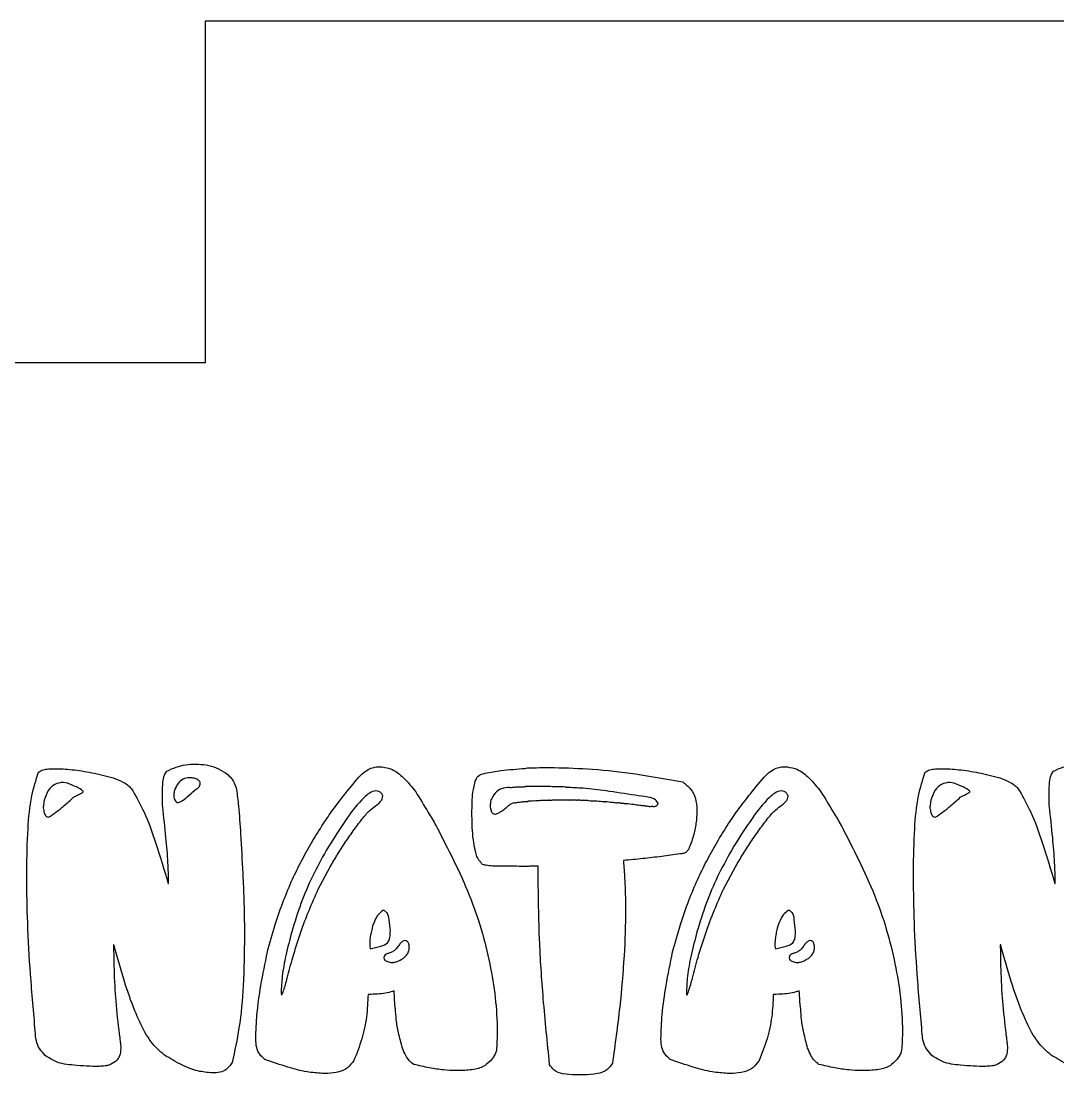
# Model space of a CAD drawing. Extents: x 2 to 748, y 2 to 398.
# Drawn here: x 75.8 to 139.3, y 286.2 to 350.7 of the extents above; entities that cross this region are included whole.
import ezdxf

# ---------------------------------------------------------------- set-up
doc = ezdxf.new("R2010")
doc.units = 0
doc.layers.add('Capa_1', color=7, linetype='CONTINUOUS')

msp = doc.modelspace()

# ---------------------------------------------------------------- linework, layer by layer
at = {"layer": 'Capa_1', "color": 7}
for p, q in [((153.543466, 350.747687), (87.06507, 350.747687)), ((87.06507, 350.747687), (87.06507, 329.808596)), ((87.06507, 329.808596), (2.372342, 329.808596)), ((86.484644, 305.208067), (86.484644, 305.208067)), ((97.636372, 305.037189), (97.908839, 305.037189)), ((97.636372, 305.037189), (97.636372, 305.037189)), ((107.878248, 304.993092), (108.44751, 304.993092)), ((107.878248, 304.993077), (107.878248, 304.993092)), ((122.469873, 305.037189), (122.742343, 305.037189)), ((122.469873, 305.037189), (122.469873, 305.037189)), ((78.636596, 304.045001), (78.368992, 304.083587)), ((86.761979, 303.984367), (86.761979, 304.089099)), ((105.752024, 303.752858), (105.7131, 303.774907)), ((106.593748, 303.796956), (106.593756, 303.796956)), ((106.70079, 303.824532), (106.657, 303.796956)), ((106.657, 303.796956), (106.657, 303.824532)), ((107.897703, 303.824532), (106.70079, 303.824532)), ((109.182193, 303.796956), (109.182193, 303.774907)), ((132.974486, 304.045001), (132.706884, 304.083587)), ((84.446002, 303.251252), (84.446002, 303.438666)), ((85.146633, 303.262276), (85.146633, 303.262276)), ((107.080306, 302.942587), (107.20681, 302.964636)), ((107.226272, 302.942587), (107.333314, 302.964636)), ((107.333314, 302.964636), (107.52307, 302.964636)), ((107.52307, 302.964636), (107.561994, 302.986685)), ((107.561994, 302.986685), (107.561994, 302.964636)), ((107.561994, 302.964636), (107.605784, 302.986685)), ((107.625246, 302.964636), (107.669036, 302.986685)), ((107.669036, 302.986685), (108.068007, 302.986685)), ((108.491292, 303.014261), (109.352486, 303.014261)), ((109.371948, 302.986685), (109.415738, 303.014261)), ((109.415738, 303.014261), (109.459528, 303.014261)), ((109.47899, 302.986685), (109.52278, 303.014261)), ((109.52278, 303.014261), (109.814709, 303.014261)), ((109.834171, 302.986685), (109.877961, 303.014261)), ((110.194218, 302.986685), (110.194218, 303.014261)), ((110.194218, 303.014261), (110.238008, 302.986685)), ((110.238008, 302.986685), (110.447223, 302.986685)), ((110.486147, 302.986685), (110.573727, 302.964636)), ((138.783891, 303.251252), (138.783891, 303.438666)), ((77.142886, 302.523649), (77.142886, 302.523649)), ((85.32179, 302.859889), (85.409369, 302.859889)), ((106.024494, 302.843353), (106.024494, 302.821304)), ((106.404003, 302.892963), (106.404003, 302.870914)), ((106.866223, 302.942587), (106.866223, 302.915011)), ((106.866223, 302.915011), (106.910013, 302.942587)), ((106.910013, 302.942587), (107.080306, 302.942587)), ((111.580884, 302.915026), (111.580884, 302.892978)), ((112.300964, 302.821319), (112.339888, 302.843368)), ((112.636686, 302.79927), (112.675607, 302.821319)), ((112.782649, 302.771709), (112.826439, 302.799255)), ((113.921176, 302.655938), (113.921176, 302.677987)), ((113.921176, 302.677987), (114.067142, 302.628377)), ((114.067142, 302.628377), (114.067142, 302.655953)), ((114.339609, 302.606347), (114.383399, 302.628395)), ((114.383399, 302.628395), (114.422323, 302.606347)), ((114.826159, 302.771709), (114.826159, 302.799255)), ((117.200544, 302.413405), (117.200544, 302.319698)), ((131.480778, 302.523649), (131.480778, 302.523649)), ((104.827581, 302.132286), (104.866505, 302.132286)), ((112.699956, 299.293526), (112.699956, 299.26595)), ((76.130877, 298.268265), (76.130877, 298.670652)), ((93.992099, 297.529638), (94.731655, 298.913188)), ((107.479277, 297.766647), (107.479277, 298.957271)), ((118.825603, 297.529638), (119.565159, 298.913188)), ((130.468742, 298.268265), (130.468742, 298.670652)), ((84.801196, 297.882415), (84.825511, 297.882415)), ((84.825511, 297.882415), (84.825511, 297.954073)), ((139.139059, 297.882415), (139.1634, 297.882415)), ((139.1634, 297.882415), (139.1634, 297.954073)), ((81.478046, 294.117616), (81.453732, 294.117616)), ((81.453732, 294.117616), (81.453732, 294.023909)), ((97.149822, 294.189274), (97.149822, 294.045958)), ((97.149835, 294.189274), (97.149822, 294.189274)), ((97.149822, 294.045958), (97.174163, 293.880592)), ((121.983312, 294.189274), (121.983325, 294.189274)), ((121.983325, 294.189274), (121.983325, 294.045958)), ((121.983325, 294.045958), (122.00764, 293.880592)), ((135.815938, 294.117616), (135.791597, 294.117616)), ((135.791597, 294.117616), (135.791597, 294.023909)), ((98.020747, 293.351428), (98.020747, 293.329379)), ((98.020747, 293.351428), (98.020747, 293.351428)), ((122.854248, 293.351428), (122.854248, 293.329379)), ((122.854248, 293.351428), (122.854248, 293.351428)), ((91.719912, 291.163103), (91.719925, 291.163103)), ((91.719925, 291.163103), (91.739387, 291.063884)), ((91.739387, 291.063884), (91.763701, 291.063884)), ((97.232536, 291.091445), (97.047645, 291.091445)), ((116.553415, 291.163103), (116.553429, 291.163103)), ((116.553429, 291.163103), (116.572891, 291.063884)), ((116.572891, 291.063884), (116.597205, 291.063884)), ((122.066037, 291.091445), (121.881149, 291.091445)), ((90.162965, 288.346392), (90.162965, 288.368441)), ((114.996469, 288.346392), (114.996469, 288.368441)), ((87.623171, 286.273824), (87.496669, 286.273824)), ((94.580839, 286.246263), (94.24512, 286.246263)), ((102.750012, 286.417138), (102.433755, 286.417138)), ((119.41434, 286.246263), (119.078621, 286.246263)), ((127.583513, 286.417138), (127.267256, 286.417138)), ((110.27694, 286.15254), (109.770927, 286.15254))]:
    msp.add_line(p, q, dxfattribs=at)
for points, knots in [([(76.846104, 304.706461), (76.913244, 304.750734), (77.073246, 304.856243), (77.413255, 304.908406), (78.032498, 304.93596), (78.953902, 304.870996), (80.164263, 304.687867), (80.996748, 304.479651), (81.434269, 304.37022)], [0, 0, 0, 0, 0.239029, 0.569634, 1.008719, 2.106788, 3.32734, 4.679403, 4.679403, 4.679403, 4.679403]), ([(84.718469, 304.77812), (84.905463, 304.8639), (85.276287, 305.03401), (85.874995, 305.18015), (86.280847, 305.198735), (86.484644, 305.208067)], [0, 0, 0, 0, 0.616348, 1.222266, 1.833404, 1.833404, 1.833404, 1.833404]), ([(86.484644, 305.208067), (86.702094, 305.196819), (87.131802, 305.17459), (87.758479, 304.994476), (88.131326, 304.784539), (88.318939, 304.6789)], [0, 0, 0, 0, 0.651931, 1.288298, 1.932836, 1.932836, 1.932836, 1.932836]), ([(96.604887, 304.535583), (96.723101, 304.632798), (96.939657, 304.810887), (97.290697, 304.997691), (97.5273, 305.024726), (97.636372, 305.037189)], [0, 0, 0, 0, 0.459579, 0.841906, 1.168895, 1.168895, 1.168895, 1.168895]), ([(97.908839, 305.037189), (98.12439, 304.995592), (98.623797, 304.899215), (99.314747, 304.30866), (99.733431, 303.799956), (99.971812, 303.510322)], [0, 0, 0, 0, 0.649652, 1.505169, 2.636255, 2.636255, 2.636255, 2.636255]), ([(103.60634, 299.960483), (103.567417, 300.158981), (103.47938, 300.607942), (103.429127, 301.374929), (103.408742, 302.284278), (103.431967, 303.200903), (103.542398, 303.932131), (103.736836, 304.521619), (104.410229, 304.697337), (105.352595, 304.837289), (106.180168, 304.903419), (106.681335, 304.943467)], [0, 0, 0, 0, 0.606383, 1.371516, 2.299633, 3.342895, 4.092278, 4.575543, 5.044755, 6.019696, 7.516631, 7.516631, 7.516631, 7.516631]), ([(106.681335, 304.943467), (106.725565, 304.952689), (106.900292, 304.989117), (107.302894, 304.981454), (107.656998, 304.988607), (107.878248, 304.993077)], [0, 0, 0, 0, 0.13534, 0.534654, 1.199653, 1.199653, 1.199653, 1.199653]), ([(108.44751, 304.993092), (109.232086, 304.971541), (110.899001, 304.925753), (113.534598, 304.613653), (115.371234, 304.284597), (116.339351, 304.111148)], [0, 0, 0, 0, 2.353699, 5.000689, 7.951224, 7.951224, 7.951224, 7.951224]), ([(121.438388, 304.535583), (121.556602, 304.632798), (121.773159, 304.810887), (122.124199, 304.997691), (122.360802, 305.024726), (122.469873, 305.037189)], [0, 0, 0, 0, 0.459579, 0.841907, 1.168895, 1.168895, 1.168895, 1.168895]), ([(122.742343, 305.037189), (122.957894, 304.995592), (123.457299, 304.899214), (124.148248, 304.30866), (124.566932, 303.799956), (124.805313, 303.510322)], [0, 0, 0, 0, 0.649651, 1.505167, 2.636253, 2.636253, 2.636253, 2.636253]), ([(131.18397, 304.706461), (131.251109, 304.750734), (131.41111, 304.856243), (131.751118, 304.908406), (132.370361, 304.93596), (133.291765, 304.870996), (134.502127, 304.687867), (135.334613, 304.479651), (135.772135, 304.37022)], [0, 0, 0, 0, 0.239028, 0.569632, 1.008717, 2.106786, 3.327338, 4.679403, 4.679403, 4.679403, 4.679403]), ([(139.056361, 304.77812), (139.243355, 304.8639), (139.614178, 305.03401), (140.212886, 305.18015), (140.618739, 305.198735), (140.822536, 305.208067)], [0, 0, 0, 0, 0.616347, 1.222265, 1.833404, 1.833404, 1.833404, 1.833404]), ([(76.130877, 298.670652), (76.145928, 299.529876), (76.172798, 301.06375), (76.353341, 303.102524), (76.699102, 304.227971), (76.846104, 304.706461)], [0, 0, 0, 0, 2.5803, 4.606313, 6.104753, 6.104753, 6.104753, 6.104753]), ([(81.434269, 304.37022), (81.63077, 304.287547), (81.975094, 304.142679), (82.410461, 303.888468), (82.569278, 303.657172), (82.636048, 303.559932)], [0, 0, 0, 0, 0.642239, 1.125382, 1.475846, 1.475846, 1.475846, 1.475846]), ([(84.446002, 303.438666), (84.452538, 303.653452), (84.463659, 304.018957), (84.516602, 304.495021), (84.662161, 304.699153), (84.718469, 304.77812)], [0, 0, 0, 0, 0.649302, 1.10493, 1.392387, 1.392387, 1.392387, 1.392387]), ([(86.761979, 304.089099), (86.716001, 304.145109), (86.618636, 304.263716), (86.374814, 304.348987), (86.066657, 304.380146), (85.694702, 304.312102), (85.359845, 304.013866), (85.247248, 303.738411), (85.185558, 303.587492)], [0, 0, 0, 0, 0.213794, 0.452732, 0.746264, 1.144968, 1.545074, 2.029935, 2.029935, 2.029935, 2.029935]), ([(88.318939, 304.6789), (88.422811, 304.589965), (88.630491, 304.412151), (88.860337, 304.05715), (88.946293, 303.790432), (88.990377, 303.653639)], [0, 0, 0, 0, 0.408769, 0.817288, 1.247401, 1.247401, 1.247401, 1.247401]), ([(94.308369, 301.559022), (94.499383, 301.841194), (94.924619, 302.469368), (95.69865, 303.457017), (96.286121, 304.156201), (96.604887, 304.535583)], [0, 0, 0, 0, 1.021994, 2.275164, 3.761808, 3.761808, 3.761808, 3.761808]), ([(119.141873, 301.559022), (119.332887, 301.841194), (119.758121, 302.469368), (120.532152, 303.457018), (121.119622, 304.156201), (121.438388, 304.535583)], [0, 0, 0, 0, 1.021993, 2.275162, 3.761806, 3.761806, 3.761806, 3.761806]), ([(130.468742, 298.670652), (130.483793, 299.529876), (130.510663, 301.06375), (130.691206, 303.102524), (131.036968, 304.227971), (131.18397, 304.706461)], [0, 0, 0, 0, 2.5803, 4.606313, 6.104753, 6.104753, 6.104753, 6.104753]), ([(135.772135, 304.37022), (135.968635, 304.287547), (136.312959, 304.142679), (136.748325, 303.888467), (136.907143, 303.657172), (136.973913, 303.559932)], [0, 0, 0, 0, 0.642238, 1.125381, 1.475846, 1.475846, 1.475846, 1.475846]), ([(138.783891, 303.438666), (138.790427, 303.653452), (138.801549, 304.018957), (138.854492, 304.495021), (139.000052, 304.699153), (139.056361, 304.77812)], [0, 0, 0, 0, 0.649302, 1.104931, 1.392388, 1.392388, 1.392388, 1.392388]), ([(78.368992, 304.083587), (78.190476, 304.061736), (77.831586, 304.017808), (77.403333, 303.580505), (77.276459, 303.201982), (77.206138, 302.992182)], [0, 0, 0, 0, 0.526125, 1.057726, 1.718754, 1.718754, 1.718754, 1.718754]), ([(78.996643, 303.168569), (79.11189, 303.226201), (79.297559, 303.319049), (79.477939, 303.422533), (79.649399, 303.517166), (79.398768, 303.686624), (79.129749, 303.826648), (78.824391, 303.961851), (78.636596, 304.045001)], [0, 0, 0, 0, 0.376781, 0.607012, 0.691888, 0.849998, 1.218159, 1.806259, 1.806259, 1.806259, 1.806259]), ([(85.409369, 302.859889), (85.484111, 302.884538), (85.693436, 302.953571), (86.020398, 303.240083), (86.274761, 303.475086), (86.42626, 303.615053)], [0, 0, 0, 0, 0.234476, 0.656684, 1.278513, 1.278513, 1.278513, 1.278513]), ([(86.42626, 303.615053), (86.48988, 303.650768), (86.601574, 303.71347), (86.734072, 303.838867), (86.753358, 303.939416), (86.761979, 303.984367)], [0, 0, 0, 0, 0.220161, 0.386527, 0.521031, 0.521031, 0.521031, 0.521031]), ([(88.990377, 303.653639), (89.032241, 303.314587), (89.144406, 302.406173), (89.250879, 300.687471), (89.325998, 299.310041), (89.369886, 298.505289)], [0, 0, 0, 0, 1.024711, 2.745484, 5.163585, 5.163585, 5.163585, 5.163585]), ([(105.7131, 303.774907), (105.544226, 303.760807), (105.220017, 303.733736), (104.794151, 303.436732), (104.65024, 303.141762), (104.574573, 302.98667)], [0, 0, 0, 0, 0.501819, 0.963406, 1.475204, 1.475204, 1.475204, 1.475204]), ([(106.593756, 303.796956), (106.504179, 303.795941), (106.320946, 303.793864), (106.040189, 303.778777), (105.849466, 303.761623), (105.752024, 303.752858)], [0, 0, 0, 0, 0.268728, 0.54969, 0.843185, 0.843185, 0.843185, 0.843185]), ([(106.657, 303.824532), (106.649036, 303.81923), (106.634701, 303.809686), (106.613444, 303.799366), (106.59977, 303.797693), (106.593748, 303.796956)], [0, 0, 0, 0, 0.02875, 0.05175, 0.069852, 0.069852, 0.069852, 0.069852]), ([(109.16273, 303.796956), (108.991184, 303.802287), (108.679115, 303.811985), (108.257429, 303.822077), (108.00727, 303.823784), (107.897703, 303.824532)], [0, 0, 0, 0, 0.514888, 0.936665, 1.26537, 1.26537, 1.26537, 1.26537]), ([(109.182193, 303.774907), (109.178375, 303.77523), (109.171183, 303.77584), (109.163328, 303.785193), (109.162945, 303.792737), (109.16273, 303.796956)], [0, 0, 0, 0, 0.011086, 0.02089, 0.033328, 0.033328, 0.033328, 0.033328]), ([(109.206507, 303.774907), (109.206162, 303.77922), (109.205515, 303.787295), (109.19524, 303.796258), (109.186857, 303.796706), (109.182193, 303.796956)], [0, 0, 0, 0, 0.012544, 0.023485, 0.037213, 0.037213, 0.037213, 0.037213]), ([(113.415166, 303.295349), (112.820865, 303.387169), (111.7615, 303.550842), (110.358386, 303.7287), (109.547223, 303.761239), (109.206507, 303.774907)], [0, 0, 0, 0, 1.804336, 3.2163, 4.238904, 4.238904, 4.238904, 4.238904]), ([(116.339351, 304.111148), (116.510826, 303.973485), (116.848681, 303.702252), (117.153351, 303.088948), (117.184361, 302.645057), (117.200544, 302.413405)], [0, 0, 0, 0, 0.653994, 1.288553, 1.981151, 1.981151, 1.981151, 1.981151]), ([(132.706884, 304.083587), (132.528368, 304.061736), (132.169478, 304.017808), (131.741225, 303.580505), (131.614351, 303.201982), (131.54403, 302.992182)], [0, 0, 0, 0, 0.526125, 1.057726, 1.718754, 1.718754, 1.718754, 1.718754]), ([(133.334532, 303.168569), (133.44978, 303.226201), (133.635449, 303.319049), (133.81583, 303.422533), (133.987291, 303.517166), (133.73666, 303.686624), (133.46764, 303.826648), (133.162281, 303.961851), (132.974486, 304.045001)], [0, 0, 0, 0, 0.376782, 0.607014, 0.69189, 0.850001, 1.218162, 1.806264, 1.806264, 1.806264, 1.806264]), ([(77.206138, 302.992182), (77.19385, 302.930852), (77.171243, 302.81802), (77.148246, 302.661619), (77.144546, 302.566373), (77.142886, 302.523649)], [0, 0, 0, 0, 0.187671, 0.345265, 0.473462, 0.473462, 0.473462, 0.473462]), ([(77.468877, 301.944872), (77.620052, 302.045133), (77.952568, 302.265661), (78.459116, 302.679823), (78.808333, 302.997348), (78.996643, 303.168569)], [0, 0, 0, 0, 0.543936, 1.19641, 1.960013, 1.960013, 1.960013, 1.960013]), ([(82.636048, 303.559932), (82.86998, 303.141337), (83.433747, 302.132542), (84.110106, 300.209358), (84.551698, 298.722493), (84.801196, 297.882415)], [0, 0, 0, 0, 1.436532, 3.461983, 6.092736, 6.092736, 6.092736, 6.092736]), ([(84.465464, 302.584283), (84.461494, 302.645715), (84.452742, 302.781138), (84.447145, 303.003582), (84.446402, 303.164486), (84.446002, 303.251252)], [0, 0, 0, 0, 0.184667, 0.407085, 0.667389, 0.667389, 0.667389, 0.667389]), ([(85.185558, 303.587492), (85.177952, 303.546123), (85.163767, 303.468962), (85.149777, 303.360385), (85.147622, 303.293135), (85.146633, 303.262276)], [0, 0, 0, 0, 0.126195, 0.235375, 0.327958, 0.327958, 0.327958, 0.327958]), ([(85.146633, 303.262276), (85.149851, 303.206915), (85.155906, 303.102737), (85.215257, 302.958015), (85.286627, 302.892277), (85.32179, 302.859889)], [0, 0, 0, 0, 0.165897, 0.312183, 0.454248, 0.454248, 0.454248, 0.454248]), ([(97.952616, 303.251252), (97.925371, 303.312046), (97.873964, 303.426756), (97.715766, 303.541222), (97.309703, 303.603827), (96.568251, 302.973726), (95.616757, 301.747287), (94.907117, 300.602245), (94.47865, 299.910889)], [0, 0, 0, 0, 0.196908, 0.371539, 0.560114, 1.386035, 2.971458, 5.387428, 5.387428, 5.387428, 5.387428]), ([(97.592569, 302.700036), (97.661898, 302.758004), (97.787247, 302.862811), (97.924601, 303.052214), (97.94377, 303.188406), (97.952616, 303.251252)], [0, 0, 0, 0, 0.271607, 0.491069, 0.679112, 0.679112, 0.679112, 0.679112]), ([(99.971812, 303.510322), (100.227447, 303.085126), (100.639717, 302.399405), (101.119993, 301.622591), (101.307874, 301.251163), (101.358478, 301.151122)], [0, 0, 0, 0, 1.488737, 2.400918, 2.737175, 2.737175, 2.737175, 2.737175]), ([(104.574573, 302.98667), (104.566027, 302.940817), (104.550133, 302.855539), (104.534355, 302.735924), (104.531903, 302.662099), (104.530784, 302.628377)], [0, 0, 0, 0, 0.139936, 0.260255, 0.361429, 0.361429, 0.361429, 0.361429]), ([(107.20681, 302.964636), (107.210627, 302.964313), (107.21782, 302.963703), (107.225675, 302.95435), (107.226058, 302.946806), (107.226272, 302.942587)], [0, 0, 0, 0, 0.011086, 0.02089, 0.033328, 0.033328, 0.033328, 0.033328]), ([(107.605784, 302.986685), (107.609601, 302.986361), (107.616793, 302.985752), (107.624649, 302.976399), (107.625032, 302.968855), (107.625246, 302.964636)], [0, 0, 0, 0, 0.011086, 0.02089, 0.033328, 0.033328, 0.033328, 0.033328]), ([(108.068007, 302.986685), (108.078279, 302.987429), (108.09819, 302.988871), (108.127639, 302.995627), (108.14479, 303.017218), (108.164606, 303.012694), (108.17425, 303.001517), (108.174754, 302.992005), (108.175035, 302.986685)], [0, 0, 0, 0, 0.030967, 0.06003, 0.08878, 0.102631, 0.114886, 0.130442, 0.130442, 0.130442, 0.130442]), ([(108.175035, 302.986685), (108.217713, 302.992017), (108.295389, 303.001722), (108.400852, 303.011816), (108.463706, 303.013515), (108.491292, 303.014261)], [0, 0, 0, 0, 0.129038, 0.234857, 0.317626, 0.317626, 0.317626, 0.317626]), ([(109.352486, 303.014261), (109.35638, 303.013741), (109.364173, 303.012702), (109.371446, 303.000771), (109.371764, 302.99185), (109.371948, 302.986685)], [0, 0, 0, 0, 0.011238, 0.022489, 0.037961, 0.037961, 0.037961, 0.037961]), ([(109.459528, 303.014261), (109.463422, 303.013741), (109.471215, 303.012702), (109.478487, 303.000771), (109.478806, 302.99185), (109.47899, 302.986685)], [0, 0, 0, 0, 0.011238, 0.022489, 0.037961, 0.037961, 0.037961, 0.037961]), ([(109.814709, 303.014261), (109.818603, 303.013741), (109.826396, 303.012702), (109.833668, 303.000771), (109.833987, 302.99185), (109.834171, 302.986685)], [0, 0, 0, 0, 0.011238, 0.022489, 0.037961, 0.037961, 0.037961, 0.037961]), ([(109.877961, 303.014261), (109.881821, 303.013679), (109.889546, 303.012514), (109.89739, 303.001639), (109.894019, 302.975008), (109.923384, 303.004712), (109.942196, 303.010834), (109.9928, 303.021236), (110.059849, 302.996949), (110.137849, 302.990354), (110.179074, 302.987671), (110.194218, 302.986685)], [0, 0, 0, 0, 0.011238, 0.022489, 0.037961, 0.06856, 0.09156, 0.107534, 0.218879, 0.297268, 0.342783, 0.342783, 0.342783, 0.342783]), ([(110.447223, 302.986685), (110.450971, 302.986284), (110.458033, 302.985528), (110.466854, 302.977262), (110.463069, 302.961049), (110.478385, 302.966346), (110.485334, 302.974679), (110.485855, 302.982379), (110.486147, 302.986685)], [0, 0, 0, 0, 0.011086, 0.02089, 0.033328, 0.044415, 0.054218, 0.066657, 0.066657, 0.066657, 0.066657]), ([(110.573727, 302.964636), (110.628335, 302.96296), (110.790619, 302.957978), (111.113301, 302.939573), (111.381403, 302.92422), (111.54196, 302.915026)], [0, 0, 0, 0, 0.163898, 0.487066, 0.969537, 0.969537, 0.969537, 0.969537]), ([(114.826159, 302.799255), (114.779552, 302.877929), (114.645449, 303.104295), (114.086351, 303.200132), (113.670456, 303.259133), (113.415166, 303.295349)], [0, 0, 0, 0, 0.265574, 0.764129, 1.556605, 1.556605, 1.556605, 1.556605]), ([(122.78612, 303.251252), (122.758875, 303.312046), (122.707468, 303.426756), (122.54927, 303.541222), (122.143207, 303.603827), (121.401755, 302.973726), (120.45026, 301.747287), (119.740621, 300.602245), (119.312154, 299.910889)], [0, 0, 0, 0, 0.196908, 0.371539, 0.560114, 1.386035, 2.971458, 5.387428, 5.387428, 5.387428, 5.387428]), ([(122.426073, 302.700036), (122.495402, 302.758004), (122.62075, 302.862811), (122.758105, 303.052214), (122.777274, 303.188406), (122.78612, 303.251252)], [0, 0, 0, 0, 0.271607, 0.491069, 0.679112, 0.679112, 0.679112, 0.679112]), ([(124.805313, 303.510322), (125.060949, 303.085126), (125.473219, 302.399405), (125.953497, 301.622591), (126.141377, 301.251163), (126.191982, 301.151122)], [0, 0, 0, 0, 1.488738, 2.400919, 2.737176, 2.737176, 2.737176, 2.737176]), ([(131.54403, 302.992182), (131.531742, 302.930852), (131.509135, 302.81802), (131.486138, 302.661619), (131.482438, 302.566373), (131.480778, 302.523649)], [0, 0, 0, 0, 0.187671, 0.345265, 0.473462, 0.473462, 0.473462, 0.473462]), ([(131.806766, 301.944872), (131.957942, 302.045133), (132.290458, 302.265661), (132.797007, 302.679823), (133.146222, 302.997348), (133.334532, 303.168569)], [0, 0, 0, 0, 0.543937, 1.196411, 1.960013, 1.960013, 1.960013, 1.960013]), ([(136.973913, 303.559932), (137.207845, 303.141337), (137.77161, 302.132542), (138.447969, 300.209357), (138.88956, 298.722493), (139.139059, 297.882415)], [0, 0, 0, 0, 1.436532, 3.461982, 6.092735, 6.092735, 6.092735, 6.092735]), ([(138.803353, 302.584283), (138.799383, 302.645715), (138.790631, 302.781138), (138.785034, 303.003582), (138.784292, 303.164486), (138.783891, 303.251252)], [0, 0, 0, 0, 0.184667, 0.407085, 0.667389, 0.667389, 0.667389, 0.667389]), ([(77.142886, 302.523649), (77.159329, 302.417497), (77.18686, 302.23976), (77.285085, 301.997781), (77.41402, 301.960664), (77.468877, 301.944872)], [0, 0, 0, 0, 0.328346, 0.549769, 0.713738, 0.713738, 0.713738, 0.713738]), ([(84.825511, 297.954073), (84.815704, 298.353573), (84.793232, 299.269033), (84.661199, 300.812885), (84.534996, 301.955019), (84.465464, 302.584283)], [0, 0, 0, 0, 1.198643, 2.746705, 4.646098, 4.646098, 4.646098, 4.646098]), ([(96.205903, 301.200732), (96.380539, 301.438093), (96.689468, 301.85798), (97.138856, 302.381982), (97.458902, 302.606335), (97.592569, 302.700036)], [0, 0, 0, 0, 0.885253, 1.566, 2.054215, 2.054215, 2.054215, 2.054215]), ([(104.530784, 302.628377), (104.543031, 302.536983), (104.563677, 302.382905), (104.658228, 302.173543), (104.775558, 302.14496), (104.827581, 302.132286)], [0, 0, 0, 0, 0.280963, 0.473662, 0.627163, 0.627163, 0.627163, 0.627163]), ([(104.866505, 302.132286), (104.901016, 302.142673), (105.002826, 302.173315), (105.182001, 302.28869), (105.328452, 302.383869), (105.416305, 302.440966)], [0, 0, 0, 0, 0.107777, 0.317953, 0.633062, 0.633062, 0.633062, 0.633062]), ([(105.416305, 302.440966), (105.495191, 302.516867), (105.632187, 302.648681), (105.833251, 302.803085), (105.968907, 302.831648), (106.024494, 302.843353)], [0, 0, 0, 0, 0.329991, 0.573075, 0.74183, 0.74183, 0.74183, 0.74183]), ([(106.024494, 302.821304), (106.048589, 302.827459), (106.114273, 302.844239), (106.241283, 302.866175), (106.34381, 302.883053), (106.404003, 302.892963)], [0, 0, 0, 0, 0.074587, 0.203325, 0.386367, 0.386367, 0.386367, 0.386367]), ([(106.404003, 302.870914), (106.436807, 302.880006), (106.517348, 302.90233), (106.666654, 302.912282), (106.781399, 302.914021), (106.846761, 302.915011)], [0, 0, 0, 0, 0.101919, 0.250235, 0.446538, 0.446538, 0.446538, 0.446538]), ([(106.846761, 302.915011), (106.846945, 302.920176), (106.847264, 302.929097), (106.854536, 302.941028), (106.862329, 302.942068), (106.866223, 302.942587)], [0, 0, 0, 0, 0.015472, 0.026723, 0.037961, 0.037961, 0.037961, 0.037961]), ([(111.54196, 302.915026), (111.542251, 302.91072), (111.542773, 302.90302), (111.549722, 302.894687), (111.565037, 302.889391), (111.561252, 302.905603), (111.570074, 302.913869), (111.577136, 302.914625), (111.580884, 302.915026)], [0, 0, 0, 0, 0.012439, 0.022242, 0.033328, 0.045767, 0.05557, 0.066657, 0.066657, 0.066657, 0.066657]), ([(111.580884, 302.892978), (111.585549, 302.893227), (111.593931, 302.893676), (111.604206, 302.902638), (111.604853, 302.910713), (111.605198, 302.915026)], [0, 0, 0, 0, 0.013728, 0.024669, 0.037213, 0.037213, 0.037213, 0.037213]), ([(111.605198, 302.915026), (111.733878, 302.899461), (111.939946, 302.874535), (112.173687, 302.852176), (112.275253, 302.827553), (112.300964, 302.821319)], [0, 0, 0, 0, 0.389114, 0.62313, 0.702451, 0.702451, 0.702451, 0.702451]), ([(112.339888, 302.843368), (112.37327, 302.842395), (112.439995, 302.84045), (112.539559, 302.825623), (112.604219, 302.808079), (112.636686, 302.79927)], [0, 0, 0, 0, 0.100134, 0.200152, 0.301024, 0.301024, 0.301024, 0.301024]), ([(112.675607, 302.821319), (112.695071, 302.820671), (112.72735, 302.819597), (112.773275, 302.805405), (112.779817, 302.781889), (112.782649, 302.771709)], [0, 0, 0, 0, 0.059723, 0.099049, 0.129067, 0.129067, 0.129067, 0.129067]), ([(112.826439, 302.799255), (112.830262, 302.798657), (112.83791, 302.797459), (112.846379, 302.786896), (112.841227, 302.767867), (112.858317, 302.774096), (112.864595, 302.784881), (112.865082, 302.793985), (112.865363, 302.799255)], [0, 0, 0, 0, 0.011237, 0.02248, 0.037935, 0.049172, 0.060415, 0.07587, 0.07587, 0.07587, 0.07587]), ([(112.865363, 302.799255), (113.021256, 302.77939), (113.294586, 302.744559), (113.646715, 302.697978), (113.842458, 302.667996), (113.921176, 302.655938)], [0, 0, 0, 0, 0.471465, 0.82663, 1.065532, 1.065532, 1.065532, 1.065532]), ([(114.067142, 302.655953), (114.084358, 302.650511), (114.130948, 302.635785), (114.222656, 302.621961), (114.296372, 302.612119), (114.339609, 302.606347)], [0, 0, 0, 0, 0.05411, 0.146426, 0.277381, 0.277381, 0.277381, 0.277381]), ([(114.422323, 302.606347), (114.431188, 302.610801), (114.449044, 302.619773), (114.479001, 302.626574), (114.502793, 302.629383), (114.520925, 302.627412), (114.528763, 302.618125), (114.529149, 302.610571), (114.529365, 302.606347)], [0, 0, 0, 0, 0.029677, 0.059781, 0.091232, 0.102318, 0.112122, 0.12456, 0.12456, 0.12456, 0.12456]), ([(114.529365, 302.606347), (114.57268, 302.609198), (114.653893, 302.614545), (114.764263, 302.673356), (114.805402, 302.738726), (114.826159, 302.771709)], [0, 0, 0, 0, 0.129435, 0.242686, 0.358026, 0.358026, 0.358026, 0.358026]), ([(117.200544, 302.319698), (117.188928, 302.069872), (117.16496, 301.554386), (116.989803, 300.768104), (116.798535, 300.250718), (116.699397, 299.982547)], [0, 0, 0, 0, 0.749274, 1.546033, 2.403396, 2.403396, 2.403396, 2.403396]), ([(121.039404, 301.200732), (121.214041, 301.438093), (121.522971, 301.85798), (121.97236, 302.381982), (122.292406, 302.606335), (122.426073, 302.700036)], [0, 0, 0, 0, 0.885254, 1.566002, 2.054217, 2.054217, 2.054217, 2.054217]), ([(131.480778, 302.523649), (131.497221, 302.417497), (131.524751, 302.23976), (131.622975, 301.997782), (131.75191, 301.960664), (131.806766, 301.944872)], [0, 0, 0, 0, 0.328346, 0.549769, 0.713736, 0.713736, 0.713736, 0.713736]), ([(139.1634, 297.954073), (139.153594, 298.353573), (139.131122, 299.269033), (138.999088, 300.812885), (138.872885, 301.955019), (138.803353, 302.584283)], [0, 0, 0, 0, 1.198643, 2.746705, 4.646098, 4.646098, 4.646098, 4.646098]), ([(92.415691, 298.147), (92.590918, 298.513702), (92.953099, 299.271643), (93.588152, 300.408911), (94.063315, 301.167695), (94.308369, 301.559022)], [0, 0, 0, 0, 1.219034, 2.519637, 3.904725, 3.904725, 3.904725, 3.904725]), ([(94.731655, 298.913188), (94.878726, 299.166497), (95.177639, 299.681332), (95.670371, 300.444009), (96.025481, 300.94579), (96.205903, 301.200732)], [0, 0, 0, 0, 0.878642, 1.78579, 2.722716, 2.722716, 2.722716, 2.722716]), ([(101.358478, 301.151122), (102.075358, 299.752092), (103.457391, 297.054981), (104.65761, 292.793128), (105.006529, 289.723269), (104.942014, 287.989976), (104.903811, 287.528725), (104.777591, 287.325618), (104.73027, 287.249472)], [0, 0, 0, 0, 4.704273, 9.069099, 13.223744, 13.864882, 14.308773, 14.575001, 14.575001, 14.575001, 14.575001]), ([(117.249194, 298.147), (117.424422, 298.513702), (117.786603, 299.271643), (118.421656, 300.408911), (118.896818, 301.167695), (119.141873, 301.559022)], [0, 0, 0, 0, 1.219034, 2.519637, 3.904725, 3.904725, 3.904725, 3.904725]), ([(119.565159, 298.913188), (119.712229, 299.166497), (120.011142, 299.681332), (120.503872, 300.444009), (120.858982, 300.94579), (121.039404, 301.200732)], [0, 0, 0, 0, 0.878641, 1.785789, 2.722715, 2.722715, 2.722715, 2.722715]), ([(126.191982, 301.151122), (126.908862, 299.752092), (128.290895, 297.054981), (129.491114, 292.793128), (129.840033, 289.723269), (129.775518, 287.989976), (129.737314, 287.528725), (129.611093, 287.325618), (129.563771, 287.249472)], [0, 0, 0, 0, 4.704273, 9.069099, 13.223744, 13.864882, 14.308773, 14.575002, 14.575002, 14.575002, 14.575002]), ([(94.47865, 299.910889), (94.18981, 299.382192), (93.612661, 298.325772), (92.907374, 296.65702), (92.550685, 295.50525), (92.371888, 294.927902)], [0, 0, 0, 0, 1.806675, 3.610024, 5.422556, 5.422556, 5.422556, 5.422556]), ([(104.068563, 299.050978), (103.990431, 299.138739), (103.836735, 299.311374), (103.677224, 299.623736), (103.630074, 299.847732), (103.60634, 299.960483)], [0, 0, 0, 0, 0.351639, 0.691712, 1.036394, 1.036394, 1.036394, 1.036394]), ([(116.699397, 299.982547), (116.656958, 299.925408), (116.573014, 299.812388), (116.372471, 299.71106), (116.226468, 299.701138), (116.149597, 299.695913)], [0, 0, 0, 0, 0.211331, 0.418009, 0.647823, 0.647823, 0.647823, 0.647823]), ([(119.312154, 299.910889), (119.023313, 299.382192), (118.446164, 298.325772), (117.740876, 296.65702), (117.384188, 295.50525), (117.205391, 294.927902)], [0, 0, 0, 0, 1.806675, 3.610024, 5.422556, 5.422556, 5.422556, 5.422556]), ([(112.699956, 299.26595), (112.725059, 298.907558), (112.773293, 298.218937), (112.815981, 297.226422), (112.84014, 295.648524), (112.75464, 293.351135), (112.486528, 290.207335), (112.182939, 288.017878), (112.023653, 286.869119)], [0, 0, 0, 0, 1.077776, 2.070859, 2.97986, 5.81145, 8.962922, 12.441627, 12.441627, 12.441627, 12.441627]), ([(116.149597, 299.695913), (115.780542, 299.644514), (115.029274, 299.539884), (113.87907, 299.406391), (113.097443, 299.331574), (112.699956, 299.293526)], [0, 0, 0, 0, 1.117829, 2.275506, 3.473401, 3.473401, 3.473401, 3.473401]), ([(89.369886, 298.505289), (89.387355, 298.145211), (89.425489, 297.359185), (89.458421, 296.080099), (89.47047, 295.161265), (89.476928, 294.668832)], [0, 0, 0, 0, 1.081477, 2.360794, 3.838224, 3.838224, 3.838224, 3.838224]), ([(107.479277, 298.957271), (107.372603, 298.952979), (107.177305, 298.94512), (106.91133, 298.937285), (106.267979, 298.930306), (105.426543, 298.96172), (104.544296, 298.934029), (104.165024, 299.027265), (104.068563, 299.050978)], [0, 0, 0, 0, 0.320276, 0.586359, 0.798292, 2.249889, 3.121667, 3.419013, 3.419013, 3.419013, 3.419013]), ([(76.656351, 288.82595), (76.552992, 289.991765), (76.356837, 292.204249), (76.171152, 295.353162), (76.143755, 297.336099), (76.130877, 298.268265)], [0, 0, 0, 0, 3.511148, 6.663457, 9.459952, 9.459952, 9.459952, 9.459952]), ([(90.878193, 293.687668), (91.034303, 294.24797), (91.331084, 295.313158), (91.836152, 296.805774), (92.229897, 297.717019), (92.415691, 298.147)], [0, 0, 0, 0, 1.744888, 3.317202, 4.721974, 4.721974, 4.721974, 4.721974]), ([(115.711697, 293.687668), (115.867807, 294.24797), (116.164588, 295.313158), (116.669656, 296.805774), (117.063401, 297.717019), (117.249194, 298.147)], [0, 0, 0, 0, 1.744888, 3.317202, 4.721974, 4.721974, 4.721974, 4.721974]), ([(130.994214, 288.82595), (130.890855, 289.991765), (130.694701, 292.204249), (130.509017, 295.353162), (130.481621, 297.336099), (130.468742, 298.268265)], [0, 0, 0, 0, 3.511148, 6.663457, 9.459952, 9.459952, 9.459952, 9.459952]), ([(92.43514, 293.35694), (92.589847, 293.855951), (92.891104, 294.82766), (93.407429, 296.222197), (93.80079, 297.101832), (93.992099, 297.529638)], [0, 0, 0, 0, 1.56721, 3.05178, 4.457411, 4.457411, 4.457411, 4.457411]), ([(108.175043, 286.797461), (108.037966, 288.137952), (107.776652, 290.69337), (107.531836, 294.352161), (107.496158, 296.670031), (107.479277, 297.766647)], [0, 0, 0, 0, 4.042395, 7.706138, 10.995965, 10.995965, 10.995965, 10.995965]), ([(117.268643, 293.35694), (117.42335, 293.855951), (117.724607, 294.82766), (118.240931, 296.222197), (118.634294, 297.101832), (118.825603, 297.529638)], [0, 0, 0, 0, 1.567209, 3.051779, 4.457411, 4.457411, 4.457411, 4.457411]), ([(97.952642, 296.239794), (97.856496, 296.159891), (97.650263, 295.988501), (97.437592, 295.600037), (97.301415, 295.190648), (97.214229, 294.80359), (97.160883, 294.485071), (97.153357, 294.283566), (97.149835, 294.189274)], [0, 0, 0, 0, 0.37222, 0.798401, 1.303552, 1.666126, 1.987695, 2.270504, 2.270504, 2.270504, 2.270504]), ([(98.054819, 296.217745), (98.046142, 296.22224), (98.027108, 296.232101), (97.992008, 296.23857), (97.966525, 296.239362), (97.952642, 296.239794)], [0, 0, 0, 0, 0.029185, 0.064028, 0.105727, 0.105727, 0.105727, 0.105727]), ([(98.414865, 294.977512), (98.388845, 295.201788), (98.346674, 295.565276), (98.293835, 296.047867), (98.114119, 296.175598), (98.054819, 296.217745)], [0, 0, 0, 0, 0.693525, 1.124004, 1.336003, 1.336003, 1.336003, 1.336003]), ([(122.78612, 296.239794), (122.689973, 296.159891), (122.48374, 295.988501), (122.271068, 295.600037), (122.134889, 295.190649), (122.047705, 294.80359), (121.99436, 294.485071), (121.986834, 294.283566), (121.983312, 294.189274)], [0, 0, 0, 0, 0.37222, 0.798402, 1.303553, 1.666127, 1.987695, 2.270505, 2.270505, 2.270505, 2.270505]), ([(122.888293, 296.217745), (122.879617, 296.22224), (122.860583, 296.232101), (122.825484, 296.23857), (122.800002, 296.239362), (122.78612, 296.239794)], [0, 0, 0, 0, 0.029185, 0.064027, 0.105725, 0.105725, 0.105725, 0.105725]), ([(123.24834, 294.977512), (123.22232, 295.201788), (123.18015, 295.565275), (123.127311, 296.047867), (122.947594, 296.175598), (122.888293, 296.217745)], [0, 0, 0, 0, 0.693525, 1.124004, 1.336004, 1.336004, 1.336004, 1.336004]), ([(89.476928, 294.668832), (89.461452, 293.651617), (89.432817, 291.769389), (89.213882, 289.170043), (88.872739, 287.621537), (88.71791, 286.918744)], [0, 0, 0, 0, 3.052448, 5.648171, 7.805231, 7.805231, 7.805231, 7.805231]), ([(92.371888, 294.927902), (92.245058, 294.442229), (92.010979, 293.545866), (91.774248, 292.287663), (91.736826, 291.513163), (91.719912, 291.163103)], [0, 0, 0, 0, 1.506147, 2.779759, 3.83018, 3.83018, 3.83018, 3.83018]), ([(98.371076, 294.497954), (98.379618, 294.559752), (98.395486, 294.674549), (98.411269, 294.834535), (98.41374, 294.932775), (98.414865, 294.977512)], [0, 0, 0, 0, 0.187163, 0.347681, 0.481899, 0.481899, 0.481899, 0.481899]), ([(117.205391, 294.927902), (117.078561, 294.442229), (116.844483, 293.545866), (116.607752, 292.287663), (116.57033, 291.513163), (116.553415, 291.163103)], [0, 0, 0, 0, 1.506147, 2.779759, 3.83018, 3.83018, 3.83018, 3.83018]), ([(123.204553, 294.497954), (123.213094, 294.559752), (123.228961, 294.674549), (123.244743, 294.834535), (123.247215, 294.932775), (123.24834, 294.977512)], [0, 0, 0, 0, 0.187163, 0.34768, 0.481898, 0.481898, 0.481898, 0.481898]), ([(81.453732, 294.023909), (81.462943, 293.392474), (81.481683, 292.107822), (81.61919, 290.150557), (81.777197, 288.830457), (81.857568, 288.158978)], [0, 0, 0, 0, 1.894263, 3.853869, 5.882536, 5.882536, 5.882536, 5.882536]), ([(83.390187, 288.72673), (83.171642, 289.175899), (82.674809, 290.197023), (82.063076, 292.011212), (81.685542, 293.370526), (81.478046, 294.117616)], [0, 0, 0, 0, 1.497337, 3.40399, 5.730651, 5.730651, 5.730651, 5.730651]), ([(97.174163, 293.880592), (97.392433, 293.931894), (97.753392, 294.016734), (98.236019, 294.181784), (98.333928, 294.41099), (98.371076, 294.497954)], [0, 0, 0, 0, 0.686709, 1.135626, 1.410084, 1.410084, 1.410084, 1.410084]), ([(99.203063, 293.296306), (99.27563, 293.358986), (99.411372, 293.476235), (99.545329, 293.704141), (99.582489, 293.948894), (99.563737, 294.167152), (99.470765, 294.348022), (99.309279, 294.398905), (99.159528, 294.344317), (99.025216, 294.218191), (98.894331, 294.034846), (98.744189, 293.840376), (98.552957, 293.690901), (98.346925, 293.616437), (98.172075, 293.567764), (98.040029, 293.476605), (98.026771, 293.390537), (98.020747, 293.351428)], [0, 0, 0, 0, 0.286474, 0.535873, 0.773413, 1.017222, 1.188447, 1.347363, 1.473758, 1.650104, 1.891247, 2.150411, 2.384511, 2.60792, 2.799711, 2.937157, 3.051624, 3.051624, 3.051624, 3.051624]), ([(122.00764, 293.880592), (122.22591, 293.931894), (122.586869, 294.016734), (123.069497, 294.181784), (123.167405, 294.41099), (123.204553, 294.497954)], [0, 0, 0, 0, 0.686709, 1.135626, 1.410084, 1.410084, 1.410084, 1.410084]), ([(124.036564, 293.296306), (124.109131, 293.358986), (124.244873, 293.476235), (124.37883, 293.704141), (124.41599, 293.948894), (124.397238, 294.167152), (124.304266, 294.348022), (124.142781, 294.398905), (123.99303, 294.344317), (123.858719, 294.218191), (123.727831, 294.034847), (123.577692, 293.840376), (123.38646, 293.690901), (123.180428, 293.616437), (123.005578, 293.567764), (122.87353, 293.476605), (122.860272, 293.390537), (122.854248, 293.351428)], [0, 0, 0, 0, 0.286474, 0.535873, 0.773413, 1.017222, 1.188447, 1.347363, 1.473757, 1.650103, 1.891246, 2.15041, 2.384509, 2.607918, 2.79971, 2.937156, 3.051624, 3.051624, 3.051624, 3.051624]), ([(135.791597, 294.023909), (135.800808, 293.392474), (135.819549, 292.107822), (135.957055, 290.150557), (136.115062, 288.830457), (136.195433, 288.158978)], [0, 0, 0, 0, 1.894263, 3.853869, 5.882536, 5.882536, 5.882536, 5.882536]), ([(137.728079, 288.72673), (137.509533, 289.175899), (137.0127, 290.197023), (136.400967, 292.011212), (136.023433, 293.370526), (135.815938, 294.117616)], [0, 0, 0, 0, 1.497338, 3.403991, 5.730652, 5.730652, 5.730652, 5.730652]), ([(90.162965, 288.368441), (90.181418, 288.86416), (90.222066, 289.956148), (90.480708, 291.732244), (90.738841, 293.002125), (90.878193, 293.687668)], [0, 0, 0, 0, 1.487343, 3.276375, 5.375264, 5.375264, 5.375264, 5.375264]), ([(91.763701, 291.063884), (91.799875, 291.148382), (91.940612, 291.477134), (92.1316, 292.253996), (92.31856, 292.933337), (92.43514, 293.35694)], [0, 0, 0, 0, 0.275526, 1.071972, 2.391194, 2.391194, 2.391194, 2.391194]), ([(98.020747, 293.329379), (98.033565, 293.280453), (98.063003, 293.168092), (98.267284, 293.078728), (98.417797, 293.056163), (98.507297, 293.042745)], [0, 0, 0, 0, 0.145183, 0.333418, 0.609534, 0.609534, 0.609534, 0.609534]), ([(98.507297, 293.042745), (98.574763, 293.049313), (98.724454, 293.063886), (98.9586, 293.157539), (99.116579, 293.247214), (99.203063, 293.296306)], [0, 0, 0, 0, 0.202535, 0.449378, 0.747973, 0.747973, 0.747973, 0.747973]), ([(114.996469, 288.368441), (115.014922, 288.86416), (115.05557, 289.956148), (115.314212, 291.732244), (115.572344, 293.002125), (115.711697, 293.687668)], [0, 0, 0, 0, 1.487343, 3.276375, 5.375264, 5.375264, 5.375264, 5.375264]), ([(116.597205, 291.063884), (116.633378, 291.148382), (116.774114, 291.477135), (116.965102, 292.253996), (117.152064, 292.933337), (117.268643, 293.35694)], [0, 0, 0, 0, 0.275525, 1.071971, 2.391194, 2.391194, 2.391194, 2.391194]), ([(122.854248, 293.329379), (122.867066, 293.280453), (122.896505, 293.168092), (123.100785, 293.078728), (123.251299, 293.056163), (123.340798, 293.042745)], [0, 0, 0, 0, 0.145183, 0.333418, 0.609534, 0.609534, 0.609534, 0.609534]), ([(123.340798, 293.042745), (123.408264, 293.049313), (123.557956, 293.063886), (123.792101, 293.157539), (123.95008, 293.247214), (124.036564, 293.296306)], [0, 0, 0, 0, 0.202535, 0.449378, 0.747973, 0.747973, 0.747973, 0.747973]), ([(97.047645, 291.091445), (97.028604, 290.63125), (96.990486, 289.709991), (96.696059, 288.340647), (96.354282, 287.472936), (96.181589, 287.0345)], [0, 0, 0, 0, 1.380173, 2.762958, 4.175259, 4.175259, 4.175259, 4.175259]), ([(98.643529, 291.306417), (98.505686, 291.262934), (98.21641, 291.171679), (97.741009, 291.104293), (97.40749, 291.095866), (97.232536, 291.091445)], [0, 0, 0, 0, 0.433063, 0.908822, 1.433758, 1.433758, 1.433758, 1.433758]), ([(98.731109, 290.2095), (98.722166, 290.250032), (98.686854, 290.410086), (98.67619, 290.778902), (98.656086, 291.103605), (98.643529, 291.306417)], [0, 0, 0, 0, 0.124391, 0.491193, 1.101513, 1.101513, 1.101513, 1.101513]), ([(121.881149, 291.091445), (121.862108, 290.63125), (121.82399, 289.709991), (121.529562, 288.340647), (121.187784, 287.472936), (121.01509, 287.0345)], [0, 0, 0, 0, 1.380173, 2.762958, 4.175259, 4.175259, 4.175259, 4.175259]), ([(123.477033, 291.306417), (123.339189, 291.262934), (123.049912, 291.171679), (122.574511, 291.104293), (122.240991, 291.095866), (122.066037, 291.091445)], [0, 0, 0, 0, 0.433065, 0.908824, 1.433761, 1.433761, 1.433761, 1.433761]), ([(123.564613, 290.2095), (123.55567, 290.250032), (123.520357, 290.410086), (123.509694, 290.778902), (123.48959, 291.103605), (123.477033, 291.306417)], [0, 0, 0, 0, 0.124391, 0.491193, 1.101513, 1.101513, 1.101513, 1.101513]), ([(99.149542, 287.800688), (99.06824, 288.11344), (98.918605, 288.689056), (98.766347, 289.493945), (98.742041, 289.987512), (98.731109, 290.2095)], [0, 0, 0, 0, 0.969632, 1.784594, 2.450739, 2.450739, 2.450739, 2.450739]), ([(123.983046, 287.800688), (123.901744, 288.11344), (123.752109, 288.689056), (123.59985, 289.493945), (123.575545, 289.987512), (123.564613, 290.2095)], [0, 0, 0, 0, 0.969632, 1.784594, 2.450739, 2.450739, 2.450739, 2.450739]), ([(77.269403, 287.343179), (77.146627, 287.471482), (76.899732, 287.72949), (76.690623, 288.255123), (76.668128, 288.629799), (76.656351, 288.82595)], [0, 0, 0, 0, 0.529047, 1.063883, 1.65152, 1.65152, 1.65152, 1.65152]), ([(131.607268, 287.343179), (131.484492, 287.471482), (131.237596, 287.72949), (131.028486, 288.255123), (131.005991, 288.629799), (130.994214, 288.82595)], [0, 0, 0, 0, 0.529048, 1.063884, 1.651521, 1.651521, 1.651521, 1.651521]), ([(81.857568, 288.158978), (81.863085, 288.144795), (81.884286, 288.090289), (81.884859, 287.958106), (81.892022, 287.844211), (81.896492, 287.773127)], [0, 0, 0, 0, 0.045464, 0.174734, 0.389368, 0.389368, 0.389368, 0.389368]), ([(84.572503, 287.37074), (84.424876, 287.49217), (84.122669, 287.740749), (83.726993, 288.200438), (83.504686, 288.547814), (83.390187, 288.72673)], [0, 0, 0, 0, 0.572707, 1.172391, 1.809294, 1.809294, 1.809294, 1.809294]), ([(90.73223, 287.106158), (90.618026, 287.202795), (90.386841, 287.39842), (90.192525, 287.848088), (90.173241, 288.173162), (90.162965, 288.346392)], [0, 0, 0, 0, 0.444075, 0.898955, 1.417904, 1.417904, 1.417904, 1.417904]), ([(115.565731, 287.106158), (115.451528, 287.202795), (115.220343, 287.398421), (115.026029, 287.848088), (115.006745, 288.173162), (114.996469, 288.346392)], [0, 0, 0, 0, 0.444074, 0.898954, 1.417903, 1.417903, 1.417903, 1.417903]), ([(136.195433, 288.158978), (136.20095, 288.144795), (136.222151, 288.090289), (136.222725, 287.958106), (136.229887, 287.844211), (136.234358, 287.773127)], [0, 0, 0, 0, 0.045464, 0.174734, 0.389368, 0.389368, 0.389368, 0.389368]), ([(138.910395, 287.37074), (138.762768, 287.49217), (138.460561, 287.740749), (138.064885, 288.200438), (137.842578, 288.547814), (137.728079, 288.72673)], [0, 0, 0, 0, 0.572707, 1.172391, 1.809294, 1.809294, 1.809294, 1.809294]), ([(81.896492, 287.773127), (81.88355, 287.618406), (81.858761, 287.322058), (81.579947, 286.936084), (81.30619, 286.812861), (81.161802, 286.747869)], [0, 0, 0, 0, 0.459308, 0.879748, 1.348994, 1.348994, 1.348994, 1.348994]), ([(99.845308, 286.797476), (99.754542, 286.864505), (99.553896, 287.012678), (99.327615, 287.368636), (99.21277, 287.64728), (99.149542, 287.800688)], [0, 0, 0, 0, 0.336166, 0.743123, 1.241622, 1.241622, 1.241622, 1.241622]), ([(124.678812, 286.797476), (124.588046, 286.864505), (124.3874, 287.012678), (124.161119, 287.368636), (124.046274, 287.64728), (123.983046, 287.800688)], [0, 0, 0, 0, 0.336166, 0.743123, 1.241622, 1.241622, 1.241622, 1.241622]), ([(136.234358, 287.773127), (136.221416, 287.618406), (136.196626, 287.322058), (135.917812, 286.936084), (135.644055, 286.812861), (135.499668, 286.747869)], [0, 0, 0, 0, 0.459308, 0.879748, 1.348994, 1.348994, 1.348994, 1.348994]), ([(81.161802, 286.747869), (81.086792, 286.733852), (80.947004, 286.70773), (80.750473, 286.682202), (80.108492, 286.658397), (79.167691, 286.726766), (78.002852, 286.858328), (77.478227, 287.205135), (77.269403, 287.343179)], [0, 0, 0, 0, 0.228923, 0.426612, 0.59385, 2.154194, 3.277637, 4.020512, 4.020512, 4.020512, 4.020512]), ([(87.496669, 286.273824), (87.201023, 286.301333), (86.558349, 286.361131), (85.57035, 286.763954), (84.923256, 287.157449), (84.572503, 287.37074)], [0, 0, 0, 0, 0.886908, 1.927953, 3.160147, 3.160147, 3.160147, 3.160147]), ([(88.71791, 286.918744), (88.635355, 286.791014), (88.475406, 286.543539), (88.073792, 286.308551), (87.777484, 286.285716), (87.623171, 286.273824)], [0, 0, 0, 0, 0.451763, 0.87529, 1.335558, 1.335558, 1.335558, 1.335558]), ([(94.24512, 286.246263), (93.932772, 286.269552), (93.218976, 286.322773), (92.044748, 286.640089), (91.199256, 286.94032), (90.73223, 287.106158)], [0, 0, 0, 0, 0.937974, 2.143508, 3.631132, 3.631132, 3.631132, 3.631132]), ([(96.181589, 287.0345), (96.060918, 286.876669), (95.818425, 286.559499), (95.232996, 286.286576), (94.807575, 286.260278), (94.580839, 286.246263)], [0, 0, 0, 0, 0.589138, 1.183904, 1.862639, 1.862639, 1.862639, 1.862639]), ([(104.73027, 287.249472), (104.596466, 287.080685), (104.311957, 286.721792), (103.579173, 286.456322), (103.045542, 286.431104), (102.750012, 286.417138)], [0, 0, 0, 0, 0.635732, 1.351756, 2.24048, 2.24048, 2.24048, 2.24048]), ([(112.023653, 286.869119), (111.92244, 286.722913), (111.699077, 286.400256), (111.036118, 286.184386), (110.552317, 286.164092), (110.27694, 286.15254)], [0, 0, 0, 0, 0.521457, 1.150786, 1.982281, 1.982281, 1.982281, 1.982281]), ([(119.078621, 286.246263), (118.766273, 286.269552), (118.052477, 286.322773), (116.878249, 286.640089), (116.032757, 286.94032), (115.565731, 287.106158)], [0, 0, 0, 0, 0.937974, 2.143508, 3.631132, 3.631132, 3.631132, 3.631132]), ([(121.01509, 287.0345), (120.89442, 286.876669), (120.651927, 286.559499), (120.066497, 286.286576), (119.641076, 286.260278), (119.41434, 286.246263)], [0, 0, 0, 0, 0.589138, 1.183904, 1.862639, 1.862639, 1.862639, 1.862639]), ([(129.563771, 287.249472), (129.429967, 287.080685), (129.145459, 286.721792), (128.412674, 286.456322), (127.879043, 286.431104), (127.583513, 286.417138)], [0, 0, 0, 0, 0.635732, 1.351756, 2.24048, 2.24048, 2.24048, 2.24048]), ([(135.499668, 286.747869), (135.424657, 286.733852), (135.284869, 286.70773), (135.088336, 286.682202), (134.446355, 286.658397), (133.505555, 286.726766), (132.340717, 286.858328), (131.816092, 287.205135), (131.607268, 287.343179)], [0, 0, 0, 0, 0.228923, 0.426614, 0.593853, 2.154195, 3.277637, 4.020512, 4.020512, 4.020512, 4.020512]), ([(141.834559, 286.273824), (141.538913, 286.301333), (140.896239, 286.361131), (139.908242, 286.763954), (139.261148, 287.157449), (138.910395, 287.37074)], [0, 0, 0, 0, 0.886906, 1.92795, 3.160144, 3.160144, 3.160144, 3.160144]), ([(102.433755, 286.417138), (102.181082, 286.4266), (101.637723, 286.446949), (100.772495, 286.582847), (100.167302, 286.722939), (99.845308, 286.797476)], [0, 0, 0, 0, 0.758035, 1.630116, 2.621666, 2.621666, 2.621666, 2.621666]), ([(109.770927, 286.15254), (109.510774, 286.162846), (109.061256, 286.180654), (108.443918, 286.366586), (108.25743, 286.665435), (108.175043, 286.797461)], [0, 0, 0, 0, 0.788232, 1.361988, 1.816066, 1.816066, 1.816066, 1.816066]), ([(127.267256, 286.417138), (127.014584, 286.4266), (126.471225, 286.446949), (125.605998, 286.582847), (125.000806, 286.722939), (124.678812, 286.797476)], [0, 0, 0, 0, 0.758034, 1.630113, 2.621663, 2.621663, 2.621663, 2.621663])]:
    msp.add_open_spline(points, degree=3, knots=knots, dxfattribs=at)

doc.saveas('drawing.dxf')
